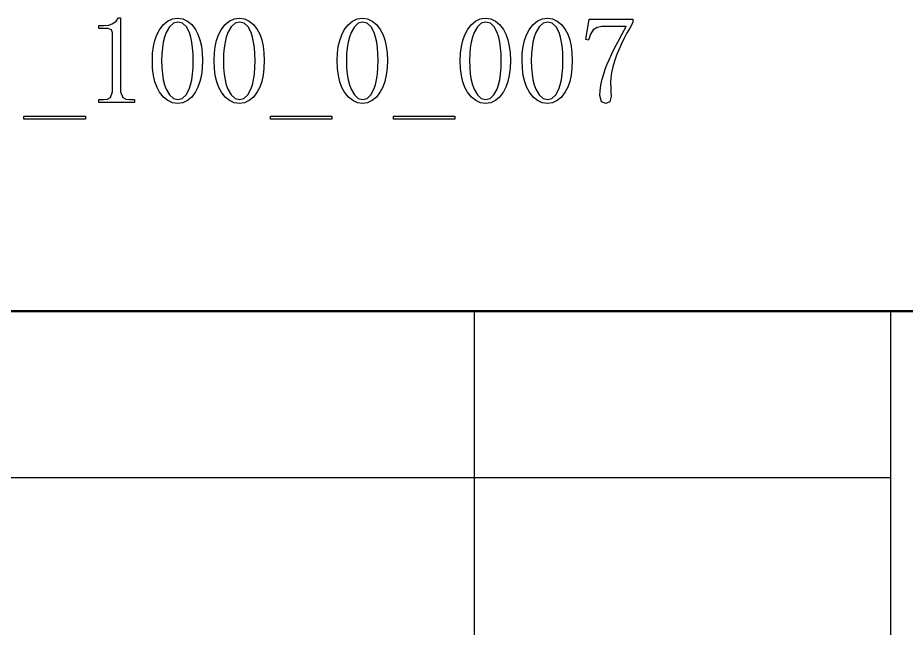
# Model space of a CAD drawing. Extents: x 0 to 420, y 0 to 297.
# Drawn here: x 271.54 to 303.55, y 35.58 to 57.58 of the extents above; entities that cross this region are included whole.
import ezdxf

# ---------------------------------------------------------------- set-up
doc = ezdxf.new("R2010")
doc.units = 0

msp = doc.modelspace()

# ---------------------------------------------------------------- linework, layer by layer
at = {"color": 7, "lineweight": 50}
msp.add_line((415, 47), (235, 47), dxfattribs=at)
at = {"color": 7, "lineweight": 25}
for p, q in [((288, 5), (288, 47)), ((303, 5), (303, 47)), ((303, 41), (235, 41))]:
    msp.add_line(p, q, dxfattribs=at)
for points in [[(275.242, 57.576), (275.242, 54.909), (275.33, 54.699), (275.435, 54.646), (275.575, 54.629), (275.751, 54.629), (275.751, 54.524), (274.47, 54.524), (274.47, 54.629), (274.628, 54.629), (274.779, 54.646), (274.882, 54.699), (274.961, 54.909), (274.961, 57.032), (274.918, 57.146), (274.786, 57.19), (274.47, 57.19), (274.47, 57.295), (274.628, 57.295), (274.819, 57.313), (274.97, 57.366), (275.086, 57.453), (275.172, 57.576)], [(277.305, 54.488), (277.12, 54.514), (276.95, 54.589), (276.795, 54.715), (276.656, 54.892), (276.561, 55.067), (276.488, 55.268), (276.435, 55.496), (276.404, 55.751), (276.393, 56.032), (276.403, 56.295), (276.434, 56.538), (276.485, 56.759), (276.556, 56.959), (276.647, 57.138), (276.784, 57.322), (276.939, 57.453), (277.113, 57.532), (277.305, 57.559), (277.49, 57.533), (277.658, 57.458), (277.81, 57.332), (277.946, 57.155), (278.037, 56.981), (278.108, 56.782), (278.159, 56.557), (278.19, 56.307), (278.2, 56.032), (278.19, 55.757), (278.159, 55.506), (278.108, 55.28), (278.037, 55.078), (277.946, 54.901), (277.81, 54.72), (277.658, 54.591), (277.49, 54.514)], [(277.305, 57.418), (277.15, 57.376), (277.013, 57.251), (276.893, 57.041), (276.833, 56.88), (276.786, 56.699), (276.753, 56.497), (276.733, 56.275), (276.726, 56.032), (276.733, 55.778), (276.753, 55.547), (276.786, 55.34), (276.833, 55.156), (276.893, 54.997), (277.013, 54.793), (277.15, 54.67), (277.305, 54.629), (277.468, 54.67), (277.605, 54.793), (277.718, 54.997), (277.771, 55.156), (277.813, 55.34), (277.843, 55.547), (277.861, 55.778), (277.867, 56.032), (277.861, 56.275), (277.844, 56.497), (277.816, 56.699), (277.777, 56.88), (277.726, 57.041), (277.617, 57.251), (277.477, 57.376)], [(279.53, 54.488), (279.345, 54.514), (279.175, 54.589), (279.02, 54.715), (278.881, 54.892), (278.786, 55.067), (278.712, 55.268), (278.66, 55.496), (278.628, 55.751), (278.618, 56.032), (278.628, 56.295), (278.658, 56.538), (278.709, 56.759), (278.78, 56.959), (278.872, 57.138), (279.008, 57.322), (279.164, 57.453), (279.337, 57.532), (279.53, 57.559), (279.715, 57.533), (279.883, 57.458), (280.035, 57.332), (280.17, 57.155), (280.262, 56.981), (280.333, 56.782), (280.384, 56.557), (280.414, 56.307), (280.425, 56.032), (280.414, 55.757), (280.384, 55.506), (280.333, 55.28), (280.262, 55.078), (280.17, 54.901), (280.035, 54.72), (279.883, 54.591), (279.715, 54.514)], [(279.53, 57.418), (279.375, 57.376), (279.237, 57.251), (279.118, 57.041), (279.058, 56.88), (279.011, 56.699), (278.978, 56.497), (278.958, 56.275), (278.951, 56.032), (278.958, 55.778), (278.978, 55.547), (279.011, 55.34), (279.058, 55.156), (279.118, 54.997), (279.237, 54.793), (279.375, 54.67), (279.53, 54.629), (279.693, 54.67), (279.83, 54.793), (279.942, 54.997), (279.996, 55.156), (280.038, 55.34), (280.067, 55.547), (280.085, 55.778), (280.091, 56.032), (280.086, 56.275), (280.069, 56.497), (280.041, 56.699), (280.001, 56.88), (279.951, 57.041), (279.842, 57.251), (279.701, 57.376)], [(283.965, 54.488), (283.78, 54.514), (283.61, 54.589), (283.455, 54.715), (283.316, 54.892), (283.221, 55.067), (283.147, 55.268), (283.095, 55.496), (283.063, 55.751), (283.053, 56.032), (283.063, 56.295), (283.093, 56.538), (283.144, 56.759), (283.215, 56.959), (283.307, 57.138), (283.444, 57.322), (283.599, 57.453), (283.773, 57.532), (283.965, 57.559), (284.15, 57.533), (284.318, 57.458), (284.47, 57.332), (284.605, 57.155), (284.697, 56.981), (284.768, 56.782), (284.819, 56.557), (284.849, 56.307), (284.86, 56.032), (284.849, 55.757), (284.819, 55.506), (284.768, 55.28), (284.697, 55.078), (284.605, 54.901), (284.47, 54.72), (284.318, 54.591), (284.15, 54.514)], [(283.965, 57.418), (283.81, 57.376), (283.673, 57.251), (283.553, 57.041), (283.493, 56.88), (283.446, 56.699), (283.413, 56.497), (283.393, 56.275), (283.386, 56.032), (283.393, 55.778), (283.413, 55.547), (283.446, 55.34), (283.493, 55.156), (283.553, 54.997), (283.673, 54.793), (283.81, 54.67), (283.965, 54.629), (284.128, 54.67), (284.265, 54.793), (284.377, 54.997), (284.431, 55.156), (284.473, 55.34), (284.502, 55.547), (284.52, 55.778), (284.526, 56.032), (284.521, 56.275), (284.504, 56.497), (284.476, 56.699), (284.437, 56.88), (284.386, 57.041), (284.277, 57.251), (284.136, 57.376)], [(288.4, 54.488), (288.215, 54.514), (288.045, 54.589), (287.89, 54.715), (287.751, 54.892), (287.656, 55.067), (287.582, 55.268), (287.53, 55.496), (287.498, 55.751), (287.488, 56.032), (287.498, 56.295), (287.528, 56.538), (287.579, 56.759), (287.651, 56.959), (287.742, 57.138), (287.879, 57.322), (288.034, 57.453), (288.208, 57.532), (288.4, 57.559), (288.585, 57.533), (288.753, 57.458), (288.905, 57.332), (289.04, 57.155), (289.132, 56.981), (289.203, 56.782), (289.254, 56.557), (289.285, 56.307), (289.295, 56.032), (289.285, 55.757), (289.254, 55.506), (289.203, 55.28), (289.132, 55.078), (289.04, 54.901), (288.905, 54.72), (288.753, 54.591), (288.585, 54.514)], [(288.4, 57.418), (288.245, 57.376), (288.108, 57.251), (287.988, 57.041), (287.928, 56.88), (287.881, 56.699), (287.848, 56.497), (287.828, 56.275), (287.821, 56.032), (287.828, 55.778), (287.848, 55.547), (287.881, 55.34), (287.928, 55.156), (287.988, 54.997), (288.108, 54.793), (288.245, 54.67), (288.4, 54.629), (288.563, 54.67), (288.7, 54.793), (288.812, 54.997), (288.866, 55.156), (288.908, 55.34), (288.938, 55.547), (288.955, 55.778), (288.961, 56.032), (288.956, 56.275), (288.939, 56.497), (288.911, 56.699), (288.872, 56.88), (288.821, 57.041), (288.712, 57.251), (288.572, 57.376)], [(290.625, 54.488), (290.439, 54.514), (290.269, 54.589), (290.115, 54.715), (289.975, 54.892), (289.881, 55.067), (289.807, 55.268), (289.754, 55.496), (289.723, 55.751), (289.712, 56.032), (289.722, 56.295), (289.753, 56.538), (289.804, 56.759), (289.875, 56.959), (289.967, 57.138), (290.103, 57.322), (290.258, 57.453), (290.432, 57.532), (290.625, 57.559), (290.809, 57.533), (290.978, 57.458), (291.13, 57.332), (291.265, 57.155), (291.357, 56.981), (291.428, 56.782), (291.479, 56.557), (291.509, 56.307), (291.519, 56.032), (291.509, 55.757), (291.479, 55.506), (291.428, 55.28), (291.357, 55.078), (291.265, 54.901), (291.13, 54.72), (290.978, 54.591), (290.809, 54.514)], [(290.625, 57.418), (290.47, 57.376), (290.332, 57.251), (290.212, 57.041), (290.152, 56.88), (290.106, 56.699), (290.072, 56.497), (290.052, 56.275), (290.046, 56.032), (290.052, 55.778), (290.072, 55.547), (290.106, 55.34), (290.152, 55.156), (290.212, 54.997), (290.332, 54.793), (290.47, 54.67), (290.625, 54.629), (290.787, 54.67), (290.925, 54.793), (291.037, 54.997), (291.091, 55.156), (291.132, 55.34), (291.162, 55.547), (291.18, 55.778), (291.186, 56.032), (291.18, 56.275), (291.164, 56.497), (291.135, 56.699), (291.096, 56.88), (291.046, 57.041), (290.936, 57.251), (290.796, 57.376)], [(293.709, 57.401), (293.59, 57.203), (293.48, 57.006), (293.378, 56.811), (293.284, 56.617), (293.198, 56.425), (293.121, 56.234), (293.042, 56.012), (292.981, 55.802), (292.937, 55.604), (292.911, 55.417), (292.902, 55.243), (292.911, 55.041), (292.917, 54.899), (292.919, 54.734), (292.875, 54.541), (292.726, 54.488), (292.577, 54.55), (292.516, 54.769), (292.525, 54.946), (292.553, 55.142), (292.6, 55.358), (292.665, 55.594), (292.71, 55.727), (292.771, 55.882), (292.847, 56.058), (292.939, 56.256), (293.047, 56.475), (293.17, 56.715), (293.309, 56.977), (293.463, 57.26), (292.586, 57.26), (292.413, 57.23), (292.279, 57.138), (292.18, 56.984), (292.112, 56.769), (292.007, 56.787), (292.13, 57.524), (293.709, 57.524)], [(271.768, 53.927), (271.768, 54.032), (273.979, 54.032), (273.979, 53.927)], [(280.649, 53.927), (280.649, 54.032), (282.86, 54.032), (282.86, 53.927)], [(285.084, 53.927), (285.084, 54.032), (287.295, 54.032), (287.295, 53.927)]]:
    msp.add_lwpolyline(points, close=True, dxfattribs=at)

doc.saveas('drawing.dxf')
